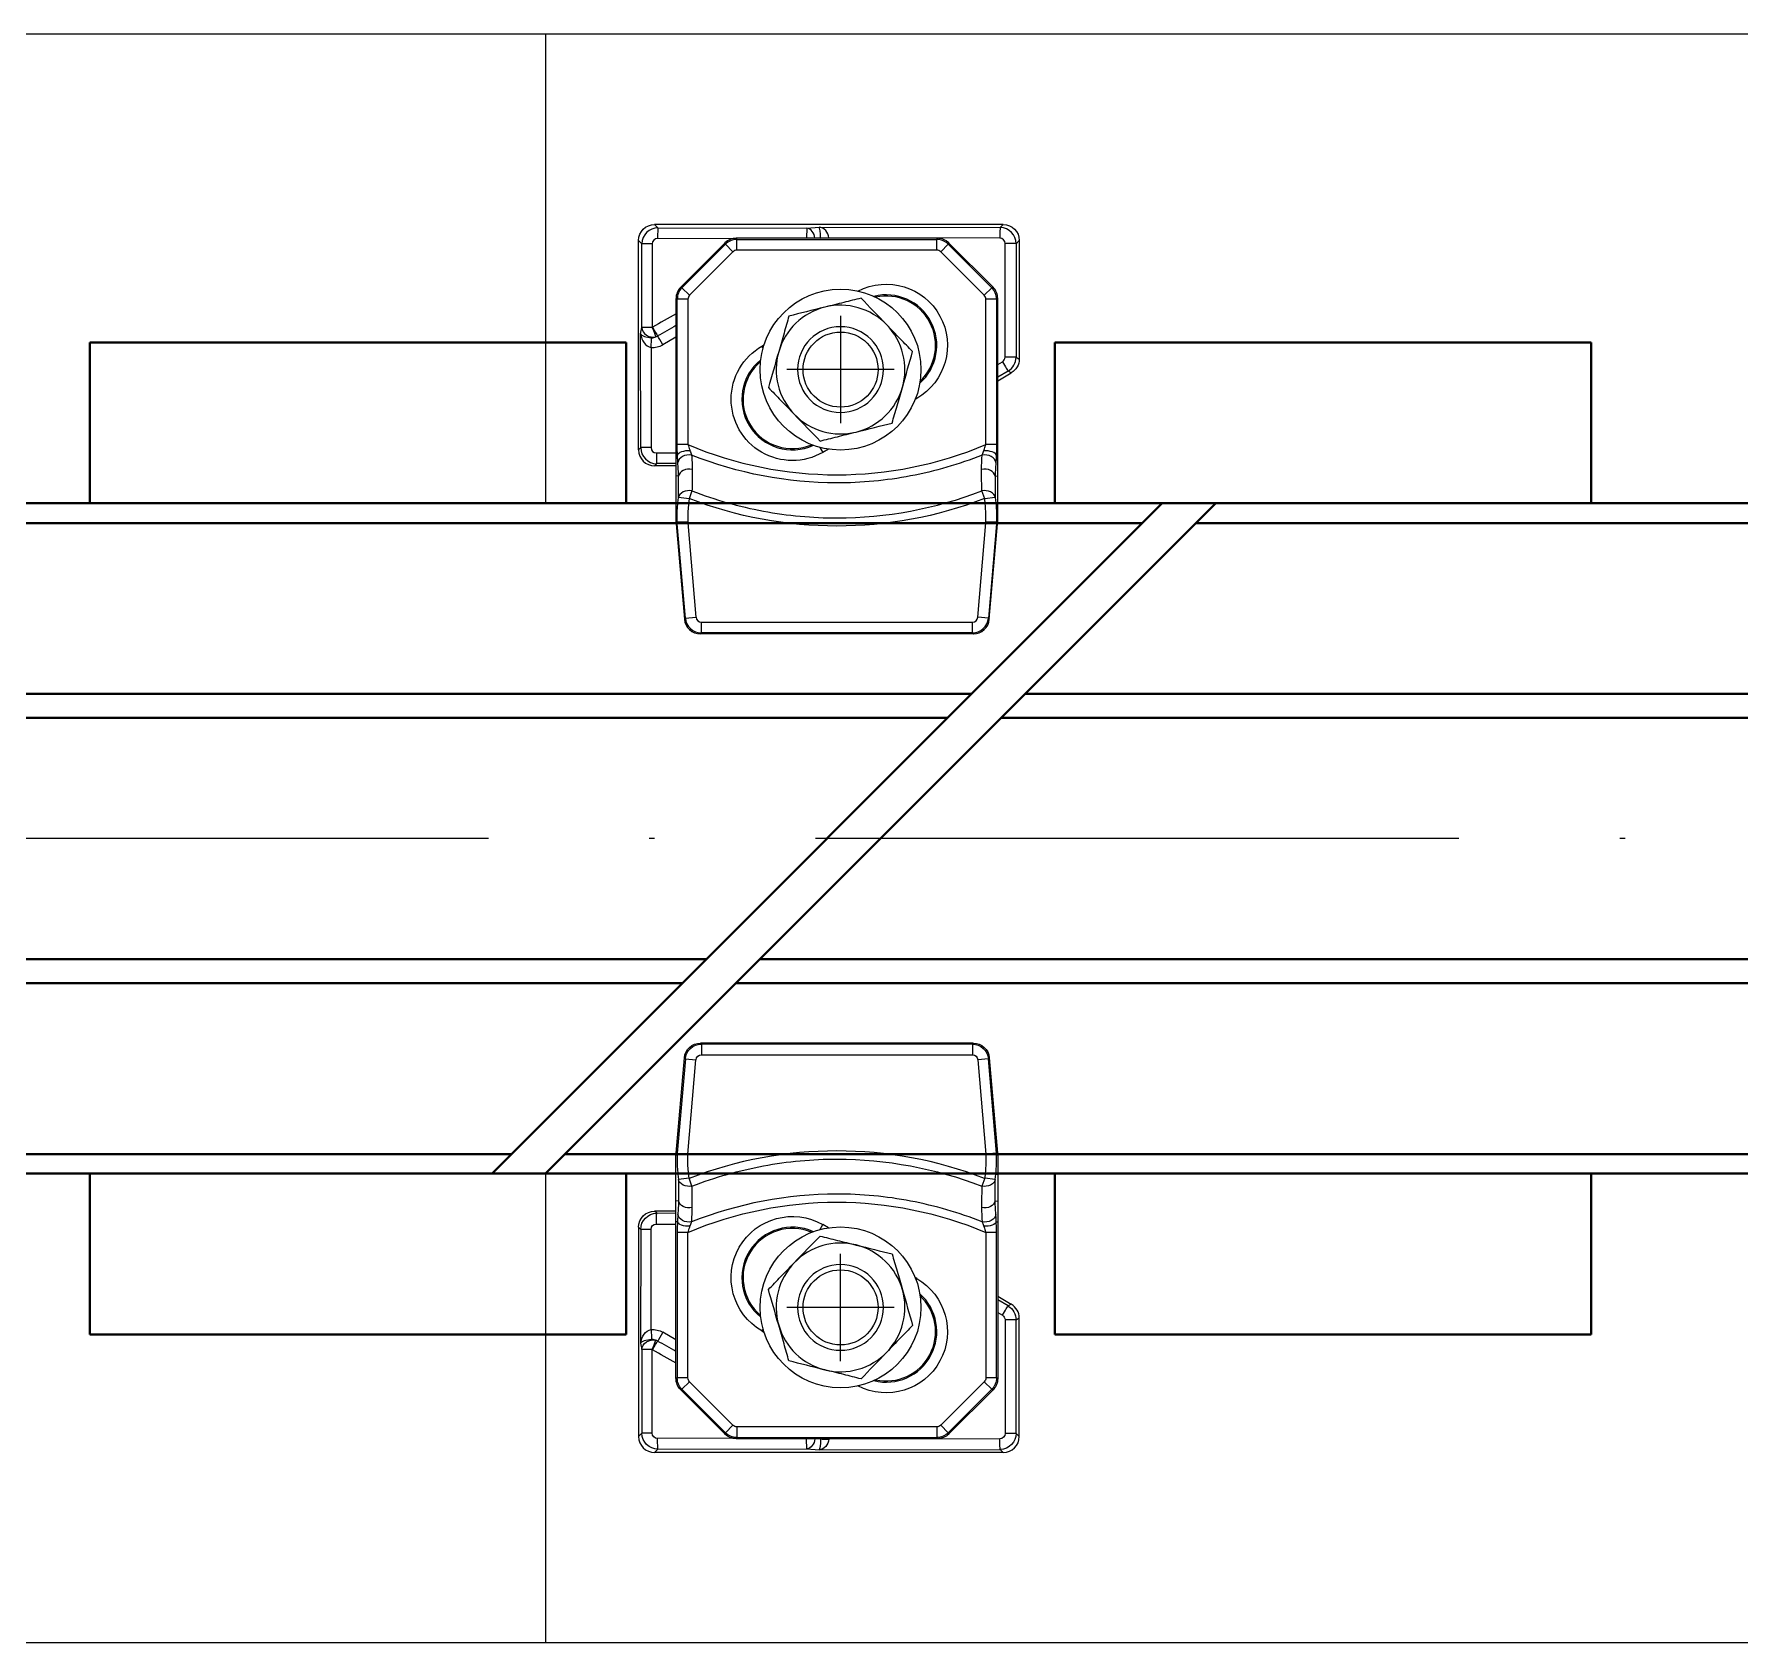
# Model space of a CAD drawing. Header units: centimetres. Extents: x 470464 to 524273, y 49611 to 59074.
# Drawn here: x 490090.2 to 490122.02, y 54392.56 to 54422.56 of the extents above; entities that cross this region are included whole.
import ezdxf

# ---------------------------------------------------------------- set-up
doc = ezdxf.new("R2010")
doc.units = ezdxf.units.CM
doc.header["$MEASUREMENT"] = 0
for name, pattern in [('1244_Aselsan_MIUM_3000$0$ACAD_ISO10W100', [18, 12, -3, 0, -3]), ('ACAD_ISO08W100', [36, 24, -3, 6, -3]), ('CHAIN', [0.3543, 0.2362, -0.0295, 0.0591, -0.0295]), ('XKITLINE00', [0])]:
    doc.linetypes.add(name, pattern=pattern)
for name, color, linetype, lineweight in [('1', 7, 'Continuous', 25), ('AAA_EKSEN', 1, 'ACAD_ISO08W100', 9), ('S-COLS-CONC', 4, 'Continuous', 40)]:
    doc.layers.add(name, color=color, linetype=linetype, lineweight=lineweight)

# ---------------------------------------------------------------- blocks, each defined once
blk = doc.blocks.new('K')
at = {"color": 2, "linetype": 'XKITLINE00', "lineweight": 0}
for p, q in [((490099.746, 45922.563), (490049.746, 45922.563)), ((490099.746, 45922.563), (490099.746, 45913.813)), ((490171.079, 45922.563), (490099.746, 45922.563)), ((490099.746, 45901.313), (490099.746, 45892.563)), ((490099.746, 45892.563), (490049.746, 45892.563)), ((490171.079, 45892.563), (490099.746, 45892.563))]:
    blk.add_line(p, q, dxfattribs=at)
at = {"color": 2}
for p, q in [((490099.746, 45922.563), (490099.746, 45913.813)), ((490099.746, 45901.313), (490099.746, 45892.563))]:
    blk.add_line(p, q, dxfattribs=at)
at = {"color": 2, "linetype": '1244_Aselsan_MIUM_3000$0$ACAD_ISO10W100'}
blk.add_line((490171.079, 45907.563), (490071.291, 45907.563), dxfattribs=at)
at = {"layer": '1', "color": 2, "linetype": 'Continuous'}
for p, q in [((490108.281, 45919.013), (490101.778, 45919.013)), ((490101.778, 45919.013), (490101.84, 45918.951)), ((490103.233, 45918.747), (490101.833, 45918.751)), ((490101.84, 45918.951), (490104.619, 45918.942)), ((490107.053, 45918.755), (490103.301, 45918.755)), ((490103.301, 45918.755), (490103.311, 45918.732)), ((490104.619, 45918.942), (490104.847, 45918.965)), ((490104.847, 45918.965), (490108.223, 45918.955)), ((490108.216, 45918.756), (490105.028, 45918.766)), ((490107.044, 45918.732), (490107.054, 45918.755)), ((490108.223, 45918.955), (490108.281, 45919.013)), ((490101.541, 45918.652), (490101.479, 45918.714)), ((490101.479, 45914.811), (490101.479, 45918.714)), ((490101.541, 45917.094), (490101.541, 45918.652)), ((490101.733, 45918.652), (490101.541, 45918.652)), ((490101.733, 45918.652), (490101.733, 45917.094)), ((490103.09, 45918.667), (490102.265, 45917.843)), ((490102.288, 45917.833), (490103.099, 45918.645)), ((490103.24, 45918.504), (490102.429, 45917.692)), ((490103.099, 45918.645), (490103.09, 45918.668)), ((490103.24, 45918.504), (490103.099, 45918.645)), ((490103.311, 45918.732), (490107.044, 45918.732)), ((490103.311, 45918.533), (490103.311, 45918.732)), ((490107.044, 45918.533), (490103.311, 45918.533)), ((490107.044, 45918.533), (490107.044, 45918.732)), ((490107.114, 45918.504), (490107.255, 45918.645)), ((490107.926, 45917.692), (490107.114, 45918.504)), ((490107.265, 45918.668), (490107.255, 45918.645)), ((490107.255, 45918.645), (490108.067, 45917.833)), ((490108.09, 45917.843), (490107.265, 45918.667)), ((490108.314, 45916.539), (490108.315, 45918.656)), ((490108.521, 45918.655), (490108.52, 45916.538)), ((490108.579, 45918.714), (490108.521, 45918.655)), ((490108.579, 45918.714), (490108.579, 45916.504)), ((490102.265, 45917.843), (490102.288, 45917.833)), ((490102.429, 45917.692), (490102.288, 45917.833)), ((490107.926, 45917.692), (490108.067, 45917.833)), ((490108.067, 45917.833), (490108.09, 45917.843)), ((490102.177, 45917.631), (490102.177, 45914.709)), ((490102.2, 45917.622), (490102.177, 45917.631)), ((490102.4, 45917.622), (490102.2, 45917.622)), ((490102.2, 45914.908), (490102.2, 45917.622)), ((490102.4, 45917.622), (490102.4, 45914.908)), ((490108.154, 45917.622), (490107.955, 45917.622)), ((490107.955, 45914.908), (490107.955, 45917.622)), ((490108.177, 45917.631), (490108.154, 45917.622)), ((490108.154, 45917.622), (490108.154, 45914.908)), ((490108.177, 45914.709), (490108.177, 45917.631)), ((490101.518, 45916.976), (490101.541, 45917.094)), ((490101.519, 45914.851), (490101.518, 45916.976)), ((490101.733, 45917.094), (490101.541, 45917.094)), ((490102.177, 45916.911), (490101.932, 45916.771)), ((490101.711, 45916.72), (490101.711, 45914.852)), ((490103.779, 45916.744), (490103.818, 45916.766)), ((490103.8, 45916.708), (490103.779, 45916.744)), ((490108.52, 45916.538), (490108.579, 45916.504)), ((490108.177, 45916.402), (490108.265, 45916.453)), ((490108.372, 45916.28), (490108.177, 45916.166)), ((490108.177, 45916.099), (490108.431, 45916.246)), ((490108.431, 45916.246), (490108.372, 45916.28)), ((490106.667, 45915.767), (490106.639, 45915.751)), ((490106.667, 45915.767), (490106.654, 45915.79)), ((490101.479, 45914.811), (490101.519, 45914.851)), ((490101.811, 45914.753), (490102.177, 45914.754)), ((490102.204, 45914.709), (490102.177, 45914.709)), ((490102.4, 45914.908), (490102.2, 45914.908)), ((490104.862, 45914.857), (490104.917, 45914.762)), ((490105.023, 45914.824), (490104.917, 45914.762)), ((490108.154, 45914.908), (490107.955, 45914.908)), ((490108.15, 45914.709), (490108.177, 45914.709)), ((490101.818, 45914.553), (490101.778, 45914.513)), ((490102.177, 45914.513), (490101.778, 45914.513)), ((490102.177, 45914.554), (490101.818, 45914.553)), ((490102.177, 45914.326), (490102.177, 45913.826)), ((490102.224, 45914.321), (490102.177, 45914.326)), ((490108.131, 45914.321), (490108.177, 45914.326)), ((490108.177, 45913.826), (490108.177, 45914.326)), ((490102.475, 45914.044), (490102.42, 45913.899)), ((490107.935, 45913.899), (490107.879, 45914.044)), ((490102.212, 45913.822), (490102.177, 45913.826)), ((490102.212, 45913.822), (490102.222, 45913.92)), ((490102.41, 45913.802), (490102.212, 45913.822)), ((490102.42, 45913.899), (490102.222, 45913.92)), ((490102.42, 45913.899), (490102.41, 45913.802)), ((490108.133, 45913.92), (490107.935, 45913.899)), ((490107.945, 45913.802), (490107.935, 45913.899)), ((490108.143, 45913.822), (490107.945, 45913.802)), ((490108.133, 45913.92), (490108.143, 45913.822)), ((490108.143, 45913.822), (490108.177, 45913.826)), ((490102.179, 45913.432), (490102.334, 45911.651)), ((490102.396, 45913.459), (490102.196, 45913.46)), ((490102.198, 45913.433), (490102.396, 45913.45)), ((490102.352, 45911.67), (490102.198, 45913.433)), ((490102.396, 45913.45), (490102.55, 45911.687)), ((490107.804, 45911.687), (490107.959, 45913.45)), ((490108.158, 45913.46), (490107.959, 45913.459)), ((490108.157, 45913.433), (490107.959, 45913.45)), ((490108.157, 45913.433), (490108.003, 45911.67)), ((490108.02, 45911.651), (490108.176, 45913.432)), ((490102.334, 45911.651), (490102.352, 45911.67)), ((490102.352, 45911.67), (490102.55, 45911.687)), ((490102.65, 45911.596), (490107.705, 45911.596)), ((490102.65, 45911.397), (490102.65, 45911.596)), ((490107.705, 45911.397), (490107.705, 45911.596)), ((490108.003, 45911.67), (490107.804, 45911.687)), ((490108.003, 45911.67), (490108.02, 45911.651)), ((490102.65, 45911.397), (490102.632, 45911.378)), ((490107.722, 45911.378), (490102.633, 45911.378)), ((490107.705, 45911.397), (490102.65, 45911.397)), ((490107.723, 45911.378), (490107.705, 45911.397)), ((490102.65, 45903.728), (490102.632, 45903.747)), ((490107.722, 45903.747), (490102.633, 45903.747)), ((490102.65, 45903.728), (490102.65, 45903.529)), ((490107.705, 45903.728), (490102.65, 45903.728)), ((490102.65, 45903.529), (490107.705, 45903.529)), ((490107.723, 45903.747), (490107.705, 45903.728)), ((490107.705, 45903.728), (490107.705, 45903.529)), ((490102.179, 45901.693), (490102.334, 45903.474)), ((490102.352, 45903.455), (490102.198, 45901.692)), ((490102.334, 45903.474), (490102.352, 45903.455)), ((490102.352, 45903.455), (490102.55, 45903.438)), ((490102.396, 45901.675), (490102.55, 45903.438)), ((490108.003, 45903.455), (490107.804, 45903.438)), ((490107.804, 45903.438), (490107.959, 45901.675)), ((490108.003, 45903.455), (490108.02, 45903.474)), ((490108.157, 45901.692), (490108.003, 45903.455)), ((490108.02, 45903.474), (490108.176, 45901.693)), ((490102.396, 45901.666), (490102.196, 45901.665)), ((490102.198, 45901.692), (490102.396, 45901.675)), ((490108.157, 45901.692), (490107.959, 45901.675)), ((490108.158, 45901.665), (490107.959, 45901.666)), ((490102.212, 45901.303), (490102.177, 45901.299)), ((490102.177, 45900.799), (490102.177, 45901.299)), ((490102.41, 45901.323), (490102.212, 45901.303)), ((490102.212, 45901.303), (490102.222, 45901.205)), ((490102.42, 45901.226), (490102.41, 45901.323)), ((490107.945, 45901.323), (490107.935, 45901.226)), ((490108.143, 45901.303), (490107.945, 45901.323)), ((490108.133, 45901.205), (490108.143, 45901.303)), ((490108.143, 45901.303), (490108.177, 45901.299)), ((490108.177, 45901.299), (490108.177, 45900.799)), ((490102.42, 45901.226), (490102.222, 45901.205)), ((490102.475, 45901.081), (490102.42, 45901.226)), ((490107.935, 45901.226), (490107.879, 45901.081)), ((490108.133, 45901.205), (490107.935, 45901.226)), ((490102.177, 45900.613), (490101.778, 45900.613)), ((490101.818, 45900.573), (490101.778, 45900.613)), ((490102.224, 45900.804), (490102.177, 45900.799)), ((490108.131, 45900.804), (490108.177, 45900.799)), ((490101.479, 45900.314), (490101.519, 45900.274)), ((490101.479, 45900.314), (490101.479, 45896.411)), ((490101.811, 45900.372), (490102.177, 45900.371)), ((490102.177, 45900.571), (490101.818, 45900.573)), ((490102.177, 45897.494), (490102.177, 45900.416)), ((490102.204, 45900.416), (490102.177, 45900.416)), ((490104.862, 45900.268), (490104.917, 45900.363)), ((490105.023, 45900.301), (490104.917, 45900.363)), ((490108.15, 45900.416), (490108.177, 45900.416)), ((490108.177, 45900.416), (490108.177, 45897.494)), ((490101.519, 45900.274), (490101.518, 45898.149)), ((490101.711, 45898.405), (490101.711, 45900.273)), ((490102.4, 45900.217), (490102.2, 45900.217)), ((490102.2, 45900.217), (490102.2, 45897.503)), ((490102.4, 45897.503), (490102.4, 45900.217)), ((490108.154, 45900.217), (490107.955, 45900.217)), ((490107.955, 45900.217), (490107.955, 45897.503)), ((490108.154, 45897.503), (490108.154, 45900.217)), ((490106.667, 45899.358), (490106.639, 45899.374)), ((490106.667, 45899.358), (490106.654, 45899.335)), ((490108.177, 45899.026), (490108.431, 45898.879)), ((490108.372, 45898.845), (490108.177, 45898.959)), ((490108.177, 45898.723), (490108.265, 45898.672)), ((490108.431, 45898.879), (490108.372, 45898.845)), ((490103.8, 45898.418), (490103.779, 45898.381)), ((490108.314, 45898.586), (490108.315, 45896.469)), ((490108.52, 45898.587), (490108.579, 45898.621)), ((490108.521, 45896.47), (490108.52, 45898.587)), ((490108.579, 45896.411), (490108.579, 45898.621)), ((490101.518, 45898.149), (490101.541, 45898.031)), ((490102.177, 45898.214), (490101.932, 45898.354)), ((490103.779, 45898.381), (490103.818, 45898.359)), ((490101.541, 45898.031), (490101.541, 45896.473)), ((490101.733, 45898.031), (490101.541, 45898.031)), ((490101.733, 45896.473), (490101.733, 45898.031)), ((490102.2, 45897.503), (490102.177, 45897.494)), ((490102.4, 45897.503), (490102.2, 45897.503)), ((490102.429, 45897.433), (490102.288, 45897.292)), ((490103.24, 45896.621), (490102.429, 45897.433)), ((490107.926, 45897.433), (490107.114, 45896.621)), ((490107.926, 45897.433), (490108.067, 45897.292)), ((490108.154, 45897.503), (490107.955, 45897.503)), ((490108.177, 45897.494), (490108.154, 45897.503)), ((490102.265, 45897.282), (490102.288, 45897.292)), ((490103.09, 45896.458), (490102.265, 45897.282)), ((490102.288, 45897.292), (490103.099, 45896.48)), ((490107.255, 45896.48), (490108.067, 45897.292)), ((490108.09, 45897.282), (490107.265, 45896.458)), ((490108.067, 45897.292), (490108.09, 45897.282)), ((490103.099, 45896.48), (490103.09, 45896.457)), ((490103.24, 45896.621), (490103.099, 45896.48)), ((490107.044, 45896.592), (490103.311, 45896.592)), ((490103.311, 45896.592), (490103.311, 45896.393)), ((490107.044, 45896.592), (490107.044, 45896.393)), ((490107.114, 45896.621), (490107.255, 45896.48)), ((490107.265, 45896.457), (490107.255, 45896.48)), ((490101.541, 45896.473), (490101.479, 45896.411)), ((490101.733, 45896.473), (490101.541, 45896.473)), ((490101.778, 45896.113), (490101.84, 45896.174)), ((490103.233, 45896.378), (490101.833, 45896.374)), ((490101.84, 45896.174), (490104.619, 45896.183)), ((490103.301, 45896.37), (490103.311, 45896.393)), ((490107.053, 45896.37), (490103.301, 45896.37)), ((490103.311, 45896.393), (490107.044, 45896.393)), ((490104.619, 45896.183), (490104.847, 45896.16)), ((490104.847, 45896.16), (490108.223, 45896.17)), ((490108.216, 45896.369), (490105.028, 45896.359)), ((490107.044, 45896.393), (490107.054, 45896.37)), ((490108.223, 45896.17), (490108.281, 45896.113)), ((490108.579, 45896.411), (490108.521, 45896.47)), ((490108.281, 45896.113), (490101.778, 45896.113))]:
    blk.add_line(p, q, dxfattribs=at)
for centre, radius in [((490105.246, 45916.307), 1.5), ((490105.246, 45916.307), 0.7), ((490105.246, 45898.818), 1.5), ((490105.246, 45898.818), 0.7)]:
    blk.add_circle(centre, radius, dxfattribs=at)
at = {"layer": '1', "color": 2, "linetype": 'Continuous', "extrusion": (0, 0, -1)}
for centre in [(-490105.246, 45916.307), (-490105.246, 45898.818)]:
    blk.add_circle(centre, 0.8, dxfattribs=at)
for centre, start, end in [((-490106.098, 45916.758), 62.5283, 240.1461), ((-490104.348, 45915.753), 240.1461, 60.1461), ((-490104.348, 45899.372), 299.8539, 119.8539), ((-490106.098, 45898.367), 119.8539, 297.4717)]:
    blk.add_arc(centre, 1.142, start, end, dxfattribs=at)
at = {"layer": '1', "color": 2, "linetype": 'Continuous'}
for centre, radius, start, end in [((490105.246, 45916.307), 1.2, 44, 104), ((490106.098, 45916.758), 0.943, 311.537, 104.1742), ((490106.098, 45916.758), 0.92, 313.323, 102.3911), ((490105.246, 45916.307), 1.2, 104, 164), ((490105.246, 45916.307), 1.2, 344, 44), ((490105.246, 45916.307), 1.2, 164, 224), ((490104.348, 45915.753), 0.943, 128.8258, 294.5326), ((490104.348, 45915.753), 0.92, 130.2855, 293.0729), ((490105.246, 45916.307), 1.2, 284, 344), ((490105.246, 45916.307), 1.2, 224, 284), ((490104.348, 45899.372), 0.943, 65.4674, 231.1742), ((490104.348, 45899.372), 0.92, 66.9271, 229.7145), ((490105.246, 45898.818), 1.2, 76, 136), ((490105.246, 45898.818), 1.2, 16, 76), ((490105.246, 45898.818), 1.2, 136, 196), ((490106.098, 45898.367), 0.943, 255.8258, 48.463), ((490106.098, 45898.367), 0.92, 257.6089, 46.677), ((490105.246, 45898.818), 1.2, 316, 16), ((490105.246, 45898.818), 1.2, 196, 256), ((490105.246, 45898.818), 1.2, 256, 316)]:
    blk.add_arc(centre, radius, start, end, dxfattribs=at)
at = {"layer": '1', "color": 2, "linetype": 'Continuous', "extrusion": (0, 0, -1)}
for centre, major_axis, ratio, start_param, end_param in [((490101.781, 45918.711), (0.214, -0.214), 0.992433, 2.359993, 3.923193), ((490108.278, 45918.711), (0.214, 0.214), 0.992433, 5.501585, 7.064785), ((490108.278, 45916.506), (0.261, -0.15), 0.994945, 5.763279, 6.803091), ((490105.177, 45922.456), (0, -9.067), 0.918737, 5.945855, 6.620515), ((490102.634, 45903.446), (0.204, -0.222), 0.995811, 2.403309, 3.879876), ((490102.65, 45903.428), (0.221, 0.203), 0.997694, 3.974105, 5.450673), ((490102.65, 45903.428), (0.068, -0.0742), 0.993033, 2.403309, 3.879876), ((490107.705, 45903.428), (0.221, -0.203), 0.997694, 3.974105, 5.450673), ((490107.705, 45903.428), (-0.068, -0.0742), 0.993033, 2.403309, 3.879876), ((490107.721, 45903.446), (0.204, 0.222), 0.995811, 5.544902, 7.021469), ((490102.42, 45901.226), (0.2, 0.001), 0.752836, 1.294298, 3.008789), ((490105.177, 45892.376), (0, 8.405), 0.918737, 5.915201, 6.65117), ((490107.935, 45901.226), (0.2, -0.001), 0.752836, 0.132804, 1.847295), ((490101.781, 45900.311), (0.214, -0.214), 0.992433, 2.359993, 3.923193), ((490102.422, 45900.825), (0.2, 0.001), 0.752479, 1.288631, 3.008872), ((490107.933, 45900.825), (0.2, -0.001), 0.752479, 0.132721, 1.852962), ((490101.819, 45900.273), (0.267, 0.138), 0.998031, 3.623062, 5.186262), ((490101.812, 45900.272), (0.0819, -0.0592), 0.989251, 2.52068, 4.08388), ((490101.818, 45900.373), (0.001, 0.2), 0.034627, 4.708031, 6.195866), ((490102.404, 45900.416), (0.2, -0.008), 0.422896, 1.380478, 3.045264), ((490102.411, 45900.557), (0.199, -0.014), 0.74106, 1.22626, 3.011378), ((490107.944, 45900.557), (0.199, 0.014), 0.74106, 0.130215, 1.915333), ((490107.951, 45900.416), (0.2, 0.008), 0.422896, 0.096328, 1.761115), ((490101.718, 45900.274), (-0.2, 0), 0.004269, 4.747034, 6.195918), ((490108.272, 45898.673), (0.101, 0.173), 0.027764, 4.691233, 6.195885), ((490108.221, 45898.586), (0.128, -0.271), 0.997202, 4.110755, 5.150568), ((490101.718, 45898.149), (0.042, 0.256), 0.76271, 4.58737, 6.036255), ((490101.76, 45897.968), (0.115, -0.426), 0.905428, 3.310168, 3.875491), ((490101.704, 45898.405), (-0.016, 0.199), 0.034866, 1.569261, 2.70958), ((490108.214, 45898.586), (0.0667, 0.0748), 0.997721, 6.084759, 7.124571), ((490108.321, 45898.587), (0.2, 0), 0.004243, 0.087267, 1.605444), ((490101.718, 45898.149), (0.201, 0.012), 0.369521, 3.302192, 4.751077), ((490101.74, 45898.031), (0.196, 0.038), 0.907507, 3.350606, 5.211047), ((490101.753, 45897.967), (0.061, -0.253), 0.768803, 3.289543, 3.701099), ((490101.74, 45898.031), (0.071, 0.187), 0.032625, 4.699988, 5.905162), ((490101.745, 45898.029), (0.099, 0.174), 0.030283, 4.695034, 5.900559), ((490101.926, 45898.353), (0.099, 0.174), 0.027964, 1.549906, 2.758993), ((490154.988, 45868.006), (148.546, -84.96), 0.001169, 1.933599, 1.936064), ((490154.983, 45868.005), (148.541, -84.962), 0.002337, 1.9329, 1.936067), ((490102.478, 45897.494), (0.278, 0.115), 0.997326, 2.750469, 3.532716), ((490102.5, 45897.503), (0.115, -0.277), 0.998522, 1.179673, 1.96192), ((490102.5, 45897.503), (-0.0928, -0.0384), 0.995546, 5.892062, 6.674309), ((490107.855, 45897.503), (0.0928, -0.0384), 0.995546, 5.892062, 6.674309), ((490107.855, 45897.503), (0.115, 0.277), 0.998522, 1.179673, 1.96192), ((490107.877, 45897.494), (0.278, -0.115), 0.997326, 5.892062, 6.674309), ((490103.311, 45896.692), (0.277, -0.115), 0.998522, 1.179673, 1.96192), ((490103.311, 45896.692), (-0.0384, -0.0928), 0.995546, 5.892062, 6.674309), ((490107.044, 45896.692), (-0.0384, 0.0928), 0.995546, 2.750469, 3.532716), ((490107.044, 45896.692), (0.277, 0.115), 0.998522, 1.179673, 1.96192), ((490101.841, 45896.474), (0.266, -0.139), 0.998207, 1.09196, 2.65516), ((490101.834, 45896.474), (0.0807, 0.0609), 0.988978, 2.219923, 3.783123), ((490101.84, 45896.374), (-0.001, 0.2), 0.034899, 3.228912, 4.712496), ((490103.302, 45896.671), (0.115, 0.278), 0.997326, 2.750469, 3.532716), ((490104.619, 45896.382), (-0.001, 0.2), 0.034899, 3.228912, 4.651252), ((490104.619, 45896.382), (-0.02, -0.199), 0.74823, 4.69971, 6.151435), ((490104.847, 45896.359), (0.003, 0.201), 0.124494, 1.540952, 3.020281), ((490104.847, 45896.359), (0.076, 0.188), 0.878606, 1.230281, 2.70961), ((490105.021, 45896.358), (0.2, -0.008), 0.005639, 3.866293, 4.746837), ((490104.511, 45896.394), (0.516, -0.056), 0.770786, 6.203754, 6.230389), ((490107.053, 45896.671), (0.115, -0.278), 0.997326, 5.892062, 6.674309), ((490108.215, 45896.469), (0.0469, -0.0889), 0.994028, 5.200197, 6.763397), ((490108.223, 45896.37), (0.001, -0.2), 0.034652, 0.087319, 1.566648), ((490108.222, 45896.47), (0.175, 0.243), 0.996422, 0.949848, 2.513048), ((490108.322, 45896.47), (0.2, 0), 0.004243, 0.087267, 1.605444)]:
    blk.add_ellipse(centre, major_axis=major_axis, ratio=ratio, start_param=start_param, end_param=end_param, dxfattribs=at)
at = {"layer": '1', "color": 2, "linetype": 'Continuous'}
for centre, major_axis, ratio, start_param, end_param in [((490101.841, 45918.651), (0.266, 0.139), 0.998207, 1.09196, 2.65516), ((490101.834, 45918.651), (0.0807, -0.0609), 0.988978, 2.219923, 3.783123), ((490101.84, 45918.751), (-0.001, -0.2), 0.034899, 3.228912, 4.712496), ((490103.302, 45918.455), (0.115, -0.278), 0.997326, 2.750469, 3.532716), ((490104.619, 45918.743), (-0.001, -0.2), 0.034899, 3.228912, 4.651252), ((490104.619, 45918.743), (-0.02, 0.199), 0.74823, 4.69971, 6.151435), ((490104.847, 45918.766), (0.076, -0.188), 0.878606, 1.230281, 2.70961), ((490104.847, 45918.766), (0.003, -0.201), 0.124494, 1.540952, 3.020281), ((490105.021, 45918.767), (0.2, 0.008), 0.005639, 3.866293, 4.746837), ((490104.511, 45918.731), (0.516, 0.056), 0.770786, 6.203754, 6.230389), ((490107.053, 45918.455), (0.115, 0.278), 0.997326, 5.892062, 6.674309), ((490108.223, 45918.755), (0.001, 0.2), 0.034652, 0.087319, 1.566648), ((490108.215, 45918.656), (0.0469, 0.0889), 0.994028, 5.200197, 6.763397), ((490108.222, 45918.655), (0.175, -0.243), 0.996422, 0.949848, 2.513048), ((490103.311, 45918.433), (0.277, 0.115), 0.998522, 1.179673, 1.96192), ((490103.311, 45918.433), (-0.0384, 0.0928), 0.995546, 5.892062, 6.674309), ((490107.044, 45918.433), (0.277, -0.115), 0.998522, 1.179673, 1.96192), ((490107.044, 45918.433), (-0.0384, -0.0928), 0.995546, 2.750469, 3.532716), ((490108.322, 45918.655), (0.2, 0), 0.004243, 0.087267, 1.605444), ((490102.478, 45917.631), (0.278, -0.115), 0.997326, 2.750469, 3.532716), ((490102.5, 45917.622), (0.115, 0.277), 0.998522, 1.179673, 1.96192), ((490107.855, 45917.622), (0.115, -0.277), 0.998522, 1.179673, 1.96192), ((490107.877, 45917.631), (0.278, 0.115), 0.997326, 5.892062, 6.674309), ((490102.5, 45917.622), (-0.0928, 0.0384), 0.995546, 5.892062, 6.674309), ((490107.855, 45917.622), (0.0928, 0.0384), 0.995546, 5.892062, 6.674309), ((490154.983, 45947.12), (148.541, 84.962), 0.002337, 1.9329, 1.936067), ((490101.718, 45916.976), (0.042, -0.256), 0.76271, 4.58737, 6.036255), ((490101.718, 45916.976), (0.201, -0.012), 0.369521, 3.302192, 4.751077), ((490101.74, 45917.094), (0.196, -0.038), 0.907507, 3.350606, 5.211047), ((490101.704, 45916.72), (-0.016, -0.199), 0.034866, 1.569261, 2.70958), ((490101.753, 45917.158), (0.061, 0.253), 0.768803, 3.289543, 3.701099), ((490101.74, 45917.094), (0.071, -0.187), 0.032625, 4.699988, 5.905162), ((490101.745, 45917.096), (0.099, -0.174), 0.030283, 4.695034, 5.900559), ((490154.988, 45947.119), (148.546, 84.96), 0.001169, 1.933599, 1.936064), ((490101.926, 45916.772), (0.099, -0.174), 0.027964, 1.549906, 2.758993), ((490101.76, 45917.157), (0.115, 0.426), 0.905428, 3.310168, 3.875491), ((490108.214, 45916.539), (0.0667, -0.0748), 0.997721, 6.084759, 7.124571), ((490108.321, 45916.538), (0.2, 0), 0.004243, 0.087267, 1.605444), ((490108.221, 45916.539), (0.128, 0.271), 0.997202, 4.110755, 5.150568), ((490108.272, 45916.452), (0.101, -0.173), 0.027764, 4.691233, 6.195885), ((490101.781, 45914.814), (0.214, 0.214), 0.992433, 2.359993, 3.923193), ((490101.718, 45914.851), (-0.2, 0), 0.004269, 4.747034, 6.195918), ((490101.819, 45914.852), (0.267, -0.138), 0.998031, 3.623062, 5.186262), ((490101.812, 45914.853), (0.0819, 0.0592), 0.989251, 2.52068, 4.08388), ((490101.818, 45914.752), (0.001, -0.2), 0.034627, 4.708031, 6.195866), ((490102.404, 45914.709), (0.2, 0.008), 0.422896, 1.380478, 3.045264), ((490102.411, 45914.568), (0.199, 0.014), 0.74106, 1.22626, 3.011378), ((490105.177, 45922.75), (0, -8.405), 0.918737, 5.915201, 6.65117), ((490107.944, 45914.568), (0.199, -0.014), 0.74106, 0.130215, 1.915333), ((490107.951, 45914.709), (0.2, -0.008), 0.422896, 0.096328, 1.761115), ((490102.422, 45914.3), (0.2, -0.001), 0.752479, 1.288631, 3.008872), ((490107.933, 45914.3), (0.2, 0.001), 0.752479, 0.132721, 1.852962), ((490102.42, 45913.899), (0.2, -0.001), 0.752836, 1.294298, 3.008789), ((490107.935, 45913.899), (0.2, 0.001), 0.752836, 0.132804, 1.847295), ((490102.634, 45911.679), (0.204, 0.222), 0.995811, 2.403309, 3.879876), ((490102.65, 45911.697), (0.221, -0.203), 0.997694, 3.974105, 5.450673), ((490102.65, 45911.697), (0.068, 0.0742), 0.993033, 2.403309, 3.879876), ((490107.705, 45911.697), (-0.068, 0.0742), 0.993033, 2.403309, 3.879876), ((490107.705, 45911.697), (0.221, 0.203), 0.997694, 3.974105, 5.450673), ((490107.721, 45911.679), (0.204, -0.222), 0.995811, 5.544902, 7.021469), ((490105.177, 45892.669), (0, 9.067), 0.918737, 5.945855, 6.620515), ((490108.278, 45898.619), (0.261, 0.15), 0.994945, 5.763279, 6.803091), ((490101.781, 45896.414), (0.214, 0.214), 0.992433, 2.359993, 3.923193), ((490108.278, 45896.414), (0.214, -0.214), 0.992433, 5.501585, 7.064785)]:
    blk.add_ellipse(centre, major_axis=major_axis, ratio=ratio, start_param=start_param, end_param=end_param, dxfattribs=at)
for points, weights in [([(490103.301, 45918.755), (490103.301, 45918.755), (490103.301, 45918.755)], [0.500000031229, 0.499999968771, 0.500000031229]), ([(490107.054, 45918.755), (490107.053, 45918.755), (490107.053, 45918.755)], [0.500000031722, 0.499999968278, 0.500000031722]), ([(490103.09, 45918.668), (490103.09, 45918.668), (490103.09, 45918.667)], [0.500000031836, 0.499999968164, 0.500000031836]), ([(490107.265, 45918.667), (490107.265, 45918.668), (490107.265, 45918.668)], [0.500000032004, 0.499999967996, 0.500000032004]), ([(490102.265, 45917.843), (490102.265, 45917.843), (490102.265, 45917.843)], [0.500000031966, 0.499999968034, 0.500000031966]), ([(490108.09, 45917.843), (490108.09, 45917.843), (490108.09, 45917.843)], [0.500000032286, 0.499999967714, 0.500000032286]), ([(490102.177, 45917.631), (490102.177, 45917.631), (490102.177, 45917.631)], [0.500000031519, 0.499999968481, 0.500000031519]), ([(490108.177, 45917.631), (490108.177, 45917.631), (490108.177, 45917.631)], [0.500000031564, 0.499999968436, 0.500000031564]), ([(490102.334, 45911.651), (490102.334, 45911.651), (490102.334, 45911.651)], [0.500000154962, 0.499999845038, 0.500000154962]), ([(490108.02, 45911.651), (490108.02, 45911.651), (490108.02, 45911.651)], [0.500000154951, 0.499999845049, 0.500000154951]), ([(490102.632, 45911.378), (490102.632, 45911.378), (490102.633, 45911.378)], [0.500000154938, 0.499999845062, 0.500000154938]), ([(490107.722, 45911.378), (490107.722, 45911.378), (490107.723, 45911.378)], [0.500000154953, 0.499999845047, 0.500000154953]), ([(490102.632, 45903.747), (490102.632, 45903.747), (490102.633, 45903.747)], [0.500000154938, 0.499999845062, 0.500000154938]), ([(490107.722, 45903.747), (490107.722, 45903.747), (490107.723, 45903.747)], [0.500000154953, 0.499999845047, 0.500000154953]), ([(490102.334, 45903.474), (490102.334, 45903.474), (490102.334, 45903.474)], [0.500000154962, 0.499999845038, 0.500000154962]), ([(490108.02, 45903.474), (490108.02, 45903.474), (490108.02, 45903.474)], [0.500000154951, 0.499999845049, 0.500000154951]), ([(490102.177, 45897.494), (490102.177, 45897.494), (490102.177, 45897.494)], [0.500000031519, 0.499999968481, 0.500000031519]), ([(490108.177, 45897.494), (490108.177, 45897.494), (490108.177, 45897.494)], [0.500000031564, 0.499999968436, 0.500000031564]), ([(490102.265, 45897.282), (490102.265, 45897.282), (490102.265, 45897.282)], [0.500000031966, 0.499999968034, 0.500000031966]), ([(490108.09, 45897.282), (490108.09, 45897.282), (490108.09, 45897.282)], [0.500000032286, 0.499999967714, 0.500000032286]), ([(490103.09, 45896.457), (490103.09, 45896.457), (490103.09, 45896.458)], [0.500000031836, 0.499999968164, 0.500000031836]), ([(490103.301, 45896.37), (490103.301, 45896.37), (490103.301, 45896.37)], [0.500000031229, 0.499999968771, 0.500000031229]), ([(490107.054, 45896.37), (490107.053, 45896.37), (490107.053, 45896.37)], [0.500000031722, 0.499999968278, 0.500000031722]), ([(490107.265, 45896.458), (490107.265, 45896.457), (490107.265, 45896.457)], [0.500000032004, 0.499999967996, 0.500000032004])]:
    blk.add_rational_spline(points, weights, degree=2, dxfattribs=at)
for points, knots in [([(490105.628, 45917.639), (490105.523, 45917.613), (490105.416, 45917.586), (490105.193, 45917.531), (490105.074, 45917.501), (490104.955, 45917.472)], [0, 0, 0, 0, 0.5, 0.5, 1, 1, 1, 1]), ([(490104.283, 45917.304), (490104.253, 45917.201), (490104.223, 45917.094), (490104.16, 45916.873), (490104.126, 45916.755), (490104.092, 45916.638)], [0, 0, 0, 0, 0.5, 0.5, 1, 1, 1, 1]), ([(490106.59, 45916.642), (490106.515, 45916.72), (490106.439, 45916.799), (490106.279, 45916.965), (490106.193, 45917.053), (490106.109, 45917.141)], [0, 0, 0, 0, 0.5, 0.5, 1, 1, 1, 1]), ([(490103.901, 45915.972), (490103.976, 45915.895), (490104.053, 45915.815), (490104.213, 45915.65), (490104.298, 45915.561), (490104.382, 45915.474)], [0, 0, 0, 0, 0.5, 0.5, 1, 1, 1, 1]), ([(490106.208, 45915.31), (490106.238, 45915.414), (490106.268, 45915.52), (490106.332, 45915.741), (490106.366, 45915.859), (490106.399, 45915.976)], [0, 0, 0, 0, 0.5, 0.5, 1, 1, 1, 1]), ([(490104.864, 45914.975), (490104.968, 45915.001), (490105.075, 45915.028), (490105.299, 45915.084), (490105.418, 45915.113), (490105.536, 45915.143)], [0, 0, 0, 0, 0.5, 0.5, 1, 1, 1, 1]), ([(490102.177, 45914.709), (490102.177, 45914.672), (490102.177, 45914.599), (490102.177, 45914.496), (490102.177, 45914.401), (490102.177, 45914.351), (490102.177, 45914.326)], [0, 0, 0, 0, 0.250001, 0.5, 0.75, 1, 1, 1, 1]), ([(490102.212, 45914.573), (490102.209, 45914.604), (490102.207, 45914.642), (490102.205, 45914.692), (490102.205, 45914.7), (490102.204, 45914.709), (490102.204, 45914.709), (490102.204, 45914.709)], [0, 0, 0, 0, 0.836069, 0.836069, 0.999965, 0.999965, 1, 1, 1, 1]), ([(490102.4, 45914.908), (490102.41, 45914.874), (490102.421, 45914.84), (490102.434, 45914.803), (490102.436, 45914.798), (490102.438, 45914.793)], [0, 0, 0, 0, 0.858601, 0.858601, 1, 1, 1, 1]), ([(490102.438, 45914.793), (490102.447, 45914.768), (490102.456, 45914.743), (490102.466, 45914.719), (490102.467, 45914.715), (490102.468, 45914.712)], [0, 0, 0, 0, 0.863107, 0.863107, 1, 1, 1, 1]), ([(490107.887, 45914.712), (490107.454, 45914.541), (490107.009, 45914.411), (490106.098, 45914.236), (490105.634, 45914.193), (490104.257, 45914.193), (490103.331, 45914.371), (490102.468, 45914.712)], [0, 0, 0, 0, 0.25, 0.25, 0.5, 0.5, 1, 1, 1, 1]), ([(490102.468, 45914.712), (490102.471, 45914.667), (490102.474, 45914.622), (490102.477, 45914.533), (490102.479, 45914.488), (490102.478, 45914.444)], [0, 0, 0, 0, 0.500153, 0.500153, 1, 1, 1, 1]), ([(490107.877, 45914.444), (490107.876, 45914.482), (490107.877, 45914.519), (490107.88, 45914.595), (490107.882, 45914.633), (490107.885, 45914.684), (490107.886, 45914.698), (490107.887, 45914.712)], [0, 0, 0, 0, 0.423047, 0.423047, 0.845832, 0.845832, 1, 1, 1, 1]), ([(490107.887, 45914.712), (490107.895, 45914.732), (490107.903, 45914.756), (490107.914, 45914.785), (490107.915, 45914.789), (490107.917, 45914.793)], [0, 0, 0, 0, 0.864692, 0.864692, 1, 1, 1, 1]), ([(490107.917, 45914.793), (490107.926, 45914.818), (490107.935, 45914.846), (490107.944, 45914.874), (490107.945, 45914.875), (490107.948, 45914.886), (490107.952, 45914.897), (490107.955, 45914.908)], [0, 0, 0, 0, 0.704482, 0.704482, 0.731136, 0.731136, 1, 1, 1, 1]), ([(490108.15, 45914.709), (490108.15, 45914.709), (490108.15, 45914.709), (490108.149, 45914.666), (490108.147, 45914.626), (490108.144, 45914.586), (490108.144, 45914.579), (490108.143, 45914.573)], [0, 0, 0, 0, 0.000035, 0.000035, 0.836112, 0.836112, 1, 1, 1, 1]), ([(490108.154, 45914.908), (490108.154, 45914.889), (490108.154, 45914.871), (490108.154, 45914.853), (490108.154, 45914.803), (490108.152, 45914.754), (490108.15, 45914.709)], [0, 0, 0, 0, 0.267342, 0.267342, 0.267342, 1, 1, 1, 1]), ([(490108.177, 45914.326), (490108.177, 45914.351), (490108.177, 45914.401), (490108.177, 45914.496), (490108.177, 45914.599), (490108.177, 45914.672), (490108.177, 45914.709)], [0, 0, 0, 0, 0.25, 0.5, 0.749999, 1, 1, 1, 1]), ([(490102.224, 45914.321), (490102.224, 45914.321), (490102.224, 45914.321), (490102.223, 45914.361), (490102.222, 45914.402), (490102.218, 45914.487), (490102.215, 45914.53), (490102.212, 45914.573)], [0, 0, 0, 0, 0.000015, 0.000015, 0.496417, 0.496417, 1, 1, 1, 1]), ([(490102.478, 45914.444), (490102.478, 45914.356), (490102.477, 45914.269), (490102.476, 45914.135), (490102.476, 45914.09), (490102.475, 45914.044)], [0, 0, 0, 0, 0.657537, 0.657537, 1, 1, 1, 1]), ([(490107.879, 45914.044), (490107.879, 45914.132), (490107.878, 45914.219), (490107.877, 45914.353), (490107.877, 45914.398), (490107.877, 45914.444)], [0, 0, 0, 0, 0.657537, 0.657537, 1, 1, 1, 1]), ([(490108.143, 45914.573), (490108.142, 45914.56), (490108.141, 45914.546), (490108.138, 45914.497), (490108.136, 45914.461), (490108.132, 45914.389), (490108.131, 45914.354), (490108.131, 45914.321), (490108.131, 45914.321), (490108.131, 45914.321)], [0, 0, 0, 0, 0.155547, 0.155547, 0.580528, 0.580528, 0.999985, 0.999985, 1, 1, 1, 1]), ([(490102.475, 45914.044), (490102.908, 45913.878), (490103.353, 45913.752), (490104.26, 45913.583), (490104.723, 45913.54), (490106.095, 45913.541), (490107.016, 45913.713), (490107.879, 45914.044)], [0, 0, 0, 0, 0.25, 0.25, 0.5, 0.5, 1, 1, 1, 1]), ([(490102.177, 45913.826), (490102.177, 45913.801), (490102.177, 45913.751), (490102.177, 45913.657), (490102.177, 45913.558), (490102.177, 45913.491), (490102.177, 45913.459)], [0, 0, 0, 0, 0.258096, 0.516192, 0.774287, 1, 1, 1, 1]), ([(490102.196, 45913.46), (490102.197, 45913.497), (490102.197, 45913.535), (490102.199, 45913.609), (490102.2, 45913.647), (490102.204, 45913.731), (490102.207, 45913.777), (490102.212, 45913.822)], [0, 0, 0, 0, 0.308433, 0.308433, 0.618953, 0.618953, 1, 1, 1, 1]), ([(490102.41, 45913.802), (490102.406, 45913.76), (490102.403, 45913.717), (490102.399, 45913.639), (490102.398, 45913.603), (490102.396, 45913.531), (490102.396, 45913.495), (490102.396, 45913.459)], [0, 0, 0, 0, 0.37098, 0.37098, 0.685408, 0.685408, 1, 1, 1, 1]), ([(490107.959, 45913.459), (490107.959, 45913.494), (490107.959, 45913.529), (490107.957, 45913.598), (490107.956, 45913.633), (490107.952, 45913.713), (490107.949, 45913.757), (490107.945, 45913.802)], [0, 0, 0, 0, 0.304321, 0.304321, 0.608496, 0.608496, 1, 1, 1, 1]), ([(490108.143, 45913.822), (490108.143, 45913.822), (490108.143, 45913.822), (490108.148, 45913.774), (490108.151, 45913.726), (490108.155, 45913.641), (490108.156, 45913.605), (490108.158, 45913.532), (490108.158, 45913.496), (490108.158, 45913.46)], [0, 0, 0, 0, 0.000017, 0.000017, 0.401467, 0.401467, 0.701656, 0.701656, 1, 1, 1, 1]), ([(490108.177, 45913.459), (490108.177, 45913.491), (490108.177, 45913.558), (490108.177, 45913.657), (490108.177, 45913.751), (490108.177, 45913.801), (490108.177, 45913.826)], [0, 0, 0, 0, 0.225713, 0.483808, 0.741904, 1, 1, 1, 1]), ([(490108.176, 45913.432), (490108.171, 45913.432), (490108.165, 45913.433), (490108.159, 45913.433), (490108.158, 45913.433), (490108.157, 45913.433)], [0, 0, 0, 0, 0.876308, 0.876308, 1, 1, 1, 1]), ([(490102.177, 45901.299), (490102.177, 45901.324), (490102.177, 45901.374), (490102.177, 45901.468), (490102.177, 45901.567), (490102.177, 45901.634), (490102.177, 45901.666)], [0, 0, 0, 0, 0.258096, 0.516192, 0.774287, 1, 1, 1, 1]), ([(490102.196, 45901.665), (490102.197, 45901.628), (490102.197, 45901.59), (490102.199, 45901.516), (490102.2, 45901.478), (490102.204, 45901.394), (490102.207, 45901.348), (490102.212, 45901.303)], [0, 0, 0, 0, 0.308433, 0.308433, 0.618953, 0.618953, 1, 1, 1, 1]), ([(490102.41, 45901.323), (490102.406, 45901.365), (490102.403, 45901.408), (490102.399, 45901.486), (490102.398, 45901.522), (490102.396, 45901.594), (490102.396, 45901.63), (490102.396, 45901.666)], [0, 0, 0, 0, 0.37098, 0.37098, 0.685408, 0.685408, 1, 1, 1, 1]), ([(490102.475, 45901.081), (490102.908, 45901.247), (490103.353, 45901.373), (490104.26, 45901.542), (490104.723, 45901.585), (490106.095, 45901.584), (490107.016, 45901.412), (490107.879, 45901.081)], [0, 0, 0, 0, 0.25, 0.25, 0.5, 0.5, 1, 1, 1, 1]), ([(490107.959, 45901.666), (490107.959, 45901.631), (490107.959, 45901.596), (490107.957, 45901.527), (490107.956, 45901.492), (490107.952, 45901.412), (490107.949, 45901.368), (490107.945, 45901.323)], [0, 0, 0, 0, 0.304321, 0.304321, 0.608496, 0.608496, 1, 1, 1, 1]), ([(490108.143, 45901.303), (490108.143, 45901.303), (490108.143, 45901.303), (490108.148, 45901.351), (490108.151, 45901.399), (490108.155, 45901.484), (490108.156, 45901.521), (490108.158, 45901.593), (490108.158, 45901.629), (490108.158, 45901.665)], [0, 0, 0, 0, 0.000017, 0.000017, 0.401467, 0.401467, 0.701656, 0.701656, 1, 1, 1, 1]), ([(490108.176, 45901.693), (490108.171, 45901.693), (490108.165, 45901.692), (490108.159, 45901.692), (490108.158, 45901.692), (490108.157, 45901.692)], [0, 0, 0, 0, 0.876308, 0.876308, 1, 1, 1, 1]), ([(490108.177, 45901.666), (490108.177, 45901.634), (490108.177, 45901.567), (490108.177, 45901.468), (490108.177, 45901.374), (490108.177, 45901.324), (490108.177, 45901.299)], [0, 0, 0, 0, 0.225713, 0.483808, 0.741904, 1, 1, 1, 1]), ([(490107.887, 45900.413), (490107.454, 45900.584), (490107.009, 45900.714), (490106.098, 45900.889), (490105.634, 45900.932), (490104.257, 45900.932), (490103.331, 45900.754), (490102.468, 45900.413)], [0, 0, 0, 0, 0.25, 0.25, 0.5, 0.5, 1, 1, 1, 1]), ([(490102.478, 45900.681), (490102.478, 45900.769), (490102.477, 45900.856), (490102.476, 45900.99), (490102.476, 45901.035), (490102.475, 45901.081)], [0, 0, 0, 0, 0.657537, 0.657537, 1, 1, 1, 1]), ([(490107.879, 45901.081), (490107.879, 45900.993), (490107.878, 45900.906), (490107.877, 45900.772), (490107.877, 45900.727), (490107.877, 45900.681)], [0, 0, 0, 0, 0.657537, 0.657537, 1, 1, 1, 1]), ([(490102.177, 45900.416), (490102.177, 45900.453), (490102.177, 45900.526), (490102.177, 45900.629), (490102.177, 45900.724), (490102.177, 45900.774), (490102.177, 45900.799)], [0, 0, 0, 0, 0.250001, 0.5, 0.75, 1, 1, 1, 1]), ([(490102.224, 45900.804), (490102.224, 45900.804), (490102.224, 45900.804), (490102.223, 45900.765), (490102.222, 45900.723), (490102.218, 45900.638), (490102.215, 45900.595), (490102.212, 45900.552)], [0, 0, 0, 0, 0.000015, 0.000015, 0.496417, 0.496417, 1, 1, 1, 1]), ([(490102.468, 45900.413), (490102.471, 45900.458), (490102.474, 45900.503), (490102.477, 45900.592), (490102.479, 45900.637), (490102.478, 45900.681)], [0, 0, 0, 0, 0.500153, 0.500153, 1, 1, 1, 1]), ([(490107.877, 45900.681), (490107.876, 45900.643), (490107.877, 45900.606), (490107.88, 45900.53), (490107.882, 45900.492), (490107.885, 45900.441), (490107.886, 45900.427), (490107.887, 45900.413)], [0, 0, 0, 0, 0.423047, 0.423047, 0.845832, 0.845832, 1, 1, 1, 1]), ([(490108.143, 45900.552), (490108.142, 45900.565), (490108.141, 45900.579), (490108.138, 45900.628), (490108.136, 45900.665), (490108.132, 45900.736), (490108.131, 45900.771), (490108.131, 45900.804), (490108.131, 45900.804), (490108.131, 45900.804)], [0, 0, 0, 0, 0.155547, 0.155547, 0.580528, 0.580528, 0.999985, 0.999985, 1, 1, 1, 1]), ([(490108.177, 45900.799), (490108.177, 45900.774), (490108.177, 45900.724), (490108.177, 45900.629), (490108.177, 45900.526), (490108.177, 45900.453), (490108.177, 45900.416)], [0, 0, 0, 0, 0.25, 0.5, 0.749999, 1, 1, 1, 1]), ([(490102.212, 45900.552), (490102.209, 45900.521), (490102.207, 45900.483), (490102.205, 45900.433), (490102.205, 45900.425), (490102.204, 45900.416), (490102.204, 45900.416), (490102.204, 45900.416)], [0, 0, 0, 0, 0.836069, 0.836069, 0.999965, 0.999965, 1, 1, 1, 1]), ([(490102.4, 45900.217), (490102.41, 45900.251), (490102.421, 45900.285), (490102.434, 45900.322), (490102.436, 45900.327), (490102.438, 45900.332)], [0, 0, 0, 0, 0.858601, 0.858601, 1, 1, 1, 1]), ([(490102.438, 45900.332), (490102.447, 45900.357), (490102.456, 45900.382), (490102.466, 45900.406), (490102.467, 45900.41), (490102.468, 45900.413)], [0, 0, 0, 0, 0.863107, 0.863107, 1, 1, 1, 1]), ([(490107.887, 45900.413), (490107.895, 45900.393), (490107.903, 45900.369), (490107.914, 45900.34), (490107.915, 45900.336), (490107.917, 45900.332)], [0, 0, 0, 0, 0.864692, 0.864692, 1, 1, 1, 1]), ([(490107.917, 45900.332), (490107.926, 45900.307), (490107.935, 45900.28), (490107.944, 45900.251), (490107.945, 45900.25), (490107.948, 45900.239), (490107.952, 45900.228), (490107.955, 45900.217)], [0, 0, 0, 0, 0.704482, 0.704482, 0.731136, 0.731136, 1, 1, 1, 1]), ([(490108.15, 45900.416), (490108.15, 45900.416), (490108.15, 45900.416), (490108.149, 45900.459), (490108.147, 45900.499), (490108.144, 45900.539), (490108.144, 45900.546), (490108.143, 45900.552)], [0, 0, 0, 0, 0.000035, 0.000035, 0.836112, 0.836112, 1, 1, 1, 1]), ([(490108.154, 45900.217), (490108.154, 45900.236), (490108.154, 45900.254), (490108.154, 45900.273), (490108.154, 45900.322), (490108.152, 45900.371), (490108.15, 45900.416)], [0, 0, 0, 0, 0.267342, 0.267342, 0.267342, 1, 1, 1, 1]), ([(490104.864, 45900.15), (490104.968, 45900.124), (490105.075, 45900.097), (490105.299, 45900.041), (490105.418, 45900.012), (490105.536, 45899.982)], [0, 0, 0, 0, 0.5, 0.5, 1, 1, 1, 1]), ([(490106.208, 45899.815), (490106.238, 45899.711), (490106.268, 45899.605), (490106.332, 45899.384), (490106.366, 45899.266), (490106.399, 45899.149)], [0, 0, 0, 0, 0.5, 0.5, 1, 1, 1, 1]), ([(490103.901, 45899.153), (490103.976, 45899.23), (490104.053, 45899.31), (490104.213, 45899.476), (490104.298, 45899.564), (490104.382, 45899.651)], [0, 0, 0, 0, 0.5, 0.5, 1, 1, 1, 1]), ([(490104.283, 45897.821), (490104.253, 45897.925), (490104.223, 45898.031), (490104.16, 45898.252), (490104.126, 45898.37), (490104.092, 45898.487)], [0, 0, 0, 0, 0.5, 0.5, 1, 1, 1, 1]), ([(490106.59, 45898.483), (490106.515, 45898.405), (490106.439, 45898.326), (490106.279, 45898.16), (490106.193, 45898.072), (490106.109, 45897.984)], [0, 0, 0, 0, 0.5, 0.5, 1, 1, 1, 1]), ([(490105.628, 45897.486), (490105.523, 45897.512), (490105.416, 45897.539), (490105.193, 45897.594), (490105.074, 45897.624), (490104.955, 45897.653)], [0, 0, 0, 0, 0.5, 0.5, 1, 1, 1, 1])]:
    blk.add_open_spline(points, degree=3, knots=knots, dxfattribs=at)
for points in [[(490106.109, 45917.141), (490105.941, 45917.315), (490105.777, 45917.485), (490105.628, 45917.639)], [(490104.955, 45917.472), (490104.721, 45917.413), (490104.492, 45917.356), (490104.283, 45917.304)], [(490101.733, 45917.094), (490101.735, 45917.094), (490101.736, 45917.095), (490101.738, 45917.096)], [(490101.835, 45916.934), (490101.825, 45916.928), (490101.815, 45916.923), (490101.804, 45916.919)], [(490104.092, 45916.638), (490104.025, 45916.405), (490103.96, 45916.179), (490103.901, 45915.972)], [(490106.399, 45915.976), (490106.466, 45916.209), (490106.531, 45916.436), (490106.59, 45916.642)], [(490104.382, 45915.474), (490104.551, 45915.3), (490104.714, 45915.13), (490104.864, 45914.975)], [(490105.536, 45915.143), (490105.771, 45915.201), (490106, 45915.258), (490106.208, 45915.31)], [(490102.204, 45914.709), (490102.202, 45914.771), (490102.2, 45914.838), (490102.2, 45914.908)], [(490102.222, 45913.92), (490102.223, 45914.054), (490102.223, 45914.187), (490102.224, 45914.321)], [(490108.131, 45914.321), (490108.132, 45914.187), (490108.132, 45914.054), (490108.133, 45913.92)], [(490102.177, 45913.459), (490102.184, 45913.459), (490102.19, 45913.46), (490102.196, 45913.46)], [(490102.177, 45913.458), (490102.177, 45913.458), (490102.177, 45913.459), (490102.177, 45913.459)], [(490102.179, 45913.433), (490102.178, 45913.441), (490102.177, 45913.45), (490102.177, 45913.458)], [(490102.198, 45913.433), (490102.191, 45913.433), (490102.185, 45913.432), (490102.179, 45913.432)], [(490102.179, 45913.432), (490102.179, 45913.432), (490102.179, 45913.432), (490102.179, 45913.433)], [(490102.198, 45913.433), (490102.197, 45913.442), (490102.196, 45913.451), (490102.196, 45913.46)], [(490102.396, 45913.459), (490102.396, 45913.456), (490102.396, 45913.453), (490102.396, 45913.45)], [(490107.959, 45913.45), (490107.959, 45913.453), (490107.959, 45913.456), (490107.959, 45913.459)], [(490108.158, 45913.46), (490108.158, 45913.451), (490108.158, 45913.442), (490108.157, 45913.433)], [(490108.158, 45913.46), (490108.165, 45913.46), (490108.171, 45913.459), (490108.177, 45913.459)], [(490108.177, 45913.458), (490108.177, 45913.45), (490108.177, 45913.441), (490108.176, 45913.433)], [(490108.176, 45913.433), (490108.176, 45913.432), (490108.176, 45913.432), (490108.176, 45913.432)], [(490108.177, 45913.459), (490108.177, 45913.459), (490108.177, 45913.458), (490108.177, 45913.458)], [(490102.179, 45901.693), (490102.178, 45901.684), (490102.177, 45901.675), (490102.177, 45901.667)], [(490102.177, 45901.667), (490102.177, 45901.667), (490102.177, 45901.666), (490102.177, 45901.666)], [(490102.177, 45901.666), (490102.184, 45901.666), (490102.19, 45901.665), (490102.196, 45901.665)], [(490102.198, 45901.692), (490102.191, 45901.692), (490102.185, 45901.693), (490102.179, 45901.693)], [(490102.179, 45901.693), (490102.179, 45901.693), (490102.179, 45901.693), (490102.179, 45901.693)], [(490102.198, 45901.692), (490102.197, 45901.683), (490102.196, 45901.674), (490102.196, 45901.665)], [(490102.396, 45901.666), (490102.396, 45901.669), (490102.396, 45901.672), (490102.396, 45901.675)], [(490107.959, 45901.675), (490107.959, 45901.672), (490107.959, 45901.669), (490107.959, 45901.666)], [(490108.158, 45901.665), (490108.158, 45901.674), (490108.158, 45901.683), (490108.157, 45901.692)], [(490108.158, 45901.665), (490108.165, 45901.665), (490108.171, 45901.666), (490108.177, 45901.666)], [(490108.177, 45901.667), (490108.177, 45901.675), (490108.177, 45901.684), (490108.176, 45901.693)], [(490108.176, 45901.693), (490108.176, 45901.693), (490108.176, 45901.693), (490108.176, 45901.693)], [(490108.177, 45901.666), (490108.177, 45901.666), (490108.177, 45901.667), (490108.177, 45901.667)], [(490102.222, 45901.205), (490102.223, 45901.071), (490102.223, 45900.938), (490102.224, 45900.804)], [(490108.131, 45900.804), (490108.132, 45900.938), (490108.132, 45901.071), (490108.133, 45901.205)], [(490102.204, 45900.416), (490102.202, 45900.354), (490102.2, 45900.287), (490102.2, 45900.217)], [(490104.382, 45899.651), (490104.551, 45899.825), (490104.714, 45899.995), (490104.864, 45900.15)], [(490105.536, 45899.982), (490105.771, 45899.924), (490106, 45899.867), (490106.208, 45899.815)], [(490104.092, 45898.487), (490104.025, 45898.72), (490103.96, 45898.946), (490103.901, 45899.153)], [(490106.399, 45899.149), (490106.466, 45898.916), (490106.531, 45898.689), (490106.59, 45898.483)], [(490101.835, 45898.191), (490101.825, 45898.197), (490101.815, 45898.202), (490101.804, 45898.206)], [(490101.733, 45898.031), (490101.735, 45898.031), (490101.736, 45898.03), (490101.738, 45898.029)], [(490104.955, 45897.653), (490104.721, 45897.712), (490104.492, 45897.769), (490104.283, 45897.821)], [(490106.109, 45897.984), (490105.941, 45897.81), (490105.777, 45897.64), (490105.628, 45897.486)]]:
    blk.add_open_spline(points, degree=3, dxfattribs=at)
at = {"layer": 'AAA_EKSEN', "color": 2, "linetype": 'CHAIN', "ltscale": 20}
for p, q in [((490105.246, 45917.307), (490105.246, 45915.307)), ((490106.246, 45916.307), (490104.246, 45916.307)), ((490105.246, 45897.818), (490105.246, 45899.818)), ((490106.246, 45898.818), (490104.246, 45898.818))]:
    blk.add_line(p, q, dxfattribs=at)
at = {"layer": 'S-COLS-CONC', "color": 2}
for p, q in [((490091.246, 45913.813), (490091.246, 45916.813)), ((490091.246, 45916.813), (490101.246, 45916.813)), ((490101.246, 45916.813), (490101.246, 45913.813)), ((490119.246, 45916.813), (490109.246, 45916.813)), ((490109.246, 45916.813), (490109.246, 45913.813)), ((490119.246, 45913.813), (490119.246, 45916.813)), ((490111.246, 45913.813), (490071.291, 45913.813)), ((490101.246, 45913.813), (490091.246, 45913.813)), ((490111.246, 45913.813), (490098.746, 45901.313)), ((490112.246, 45913.813), (490099.746, 45901.313)), ((490109.246, 45913.813), (490119.246, 45913.813)), ((490171.079, 45913.813), (490112.246, 45913.813)), ((490110.879, 45913.446), (490071.291, 45913.446)), ((490171.079, 45913.446), (490111.879, 45913.446)), ((490107.696, 45910.263), (490071.291, 45910.263)), ((490171.079, 45910.263), (490108.696, 45910.263)), ((490107.246, 45909.813), (490071.291, 45909.813)), ((490171.079, 45909.813), (490108.246, 45909.813)), ((490102.746, 45905.313), (490071.291, 45905.313)), ((490171.079, 45905.313), (490103.746, 45905.313)), ((490102.296, 45904.863), (490071.291, 45904.863)), ((490171.079, 45904.863), (490103.296, 45904.863)), ((490099.112, 45901.679), (490071.291, 45901.679)), ((490171.079, 45901.679), (490100.112, 45901.679)), ((490098.746, 45901.313), (490071.291, 45901.313)), ((490091.246, 45898.313), (490091.246, 45901.313)), ((490091.246, 45901.313), (490101.246, 45901.313)), ((490171.079, 45901.313), (490099.746, 45901.313)), ((490101.246, 45901.313), (490101.246, 45898.313)), ((490119.246, 45901.313), (490109.246, 45901.313)), ((490109.246, 45901.313), (490109.246, 45898.313)), ((490119.246, 45898.313), (490119.246, 45901.313)), ((490101.246, 45898.313), (490091.246, 45898.313)), ((490109.246, 45898.313), (490119.246, 45898.313))]:
    blk.add_line(p, q, dxfattribs=at)

msp = doc.modelspace()

# ---------------------------------------------------------------- block references
msp.add_blockref('K', (0, 8500))

doc.saveas('drawing.dxf')
